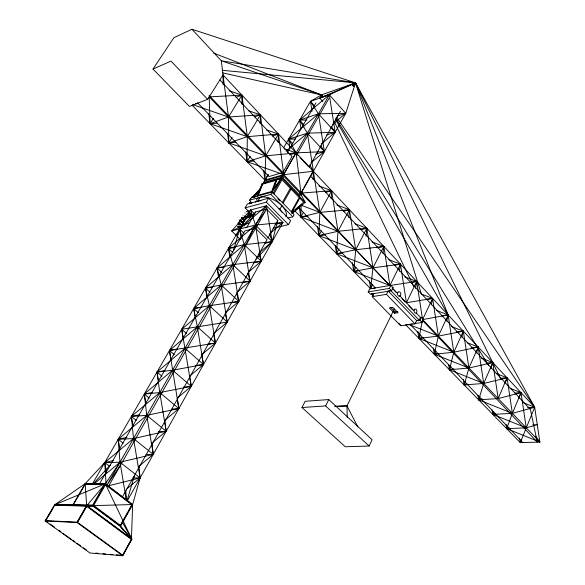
<?xml version="1.0" encoding="UTF-8"?>
<svg xmlns="http://www.w3.org/2000/svg" width="585" height="585" viewBox="0 0 585 585"><rect width="100%" height="100%" fill="white"/><g stroke="black" fill="none" stroke-linecap="round" stroke-linejoin="round"><path stroke-width="0.88" d="M241.897 104.167L241.934 95.106L229.24 90.777M301.063 205.459L300.865 217.035L337.976 231.302L366.846 228.289L372.981 267.85L370.59 288.727L375.058 288.054M301.231 195.661L296.127 152.89L288.566 139.215L318.459 113.797L345.757 113.322L355.519 82.858L191.953 29.25L173.877 37.703L152.992 69.067L189.408 106.426L207.675 99.326L223.024 74.939L221.32 60.774L191.953 29.25M260.186 123.888L260.413 114.806L248.384 110.675M313.136 179.434L313.392 171.295L309.867 165.065M138.952 466.347L140.1 477.901L132.641 504.548L131.428 539.56L122.748 555.37M244.267 225.737L244.355 225.817M248.281 215.675L250.563 214.607A3.802 1.916 30.7 0 1 252.047 216.574L248.135 215.551M278.087 142.257L278.475 134.06L266.541 129.936M331.19 198.907L331.629 190.739L318.971 185.95M348.835 217.627L349.442 209.737L336.894 204.962M254.519 195.478L254.526 195.39M366.049 236.216L366.846 228.289L354.971 223.748M382.963 253.51L383.848 246.417L372.075 241.897M399.394 271.286L400.469 264.135L388.798 259.638M237.832 234.322L236.969 233.795L237.715 234.424M246.343 217.313L247.016 217.327M247.309 217.488L250.453 217.298L247.206 217.788M415.504 288.368L416.717 281.458L404.871 276.873M422.385 320.5L418.911 338.408L453.806 352.221L478.23 347.044L483.715 383.446L478.647 399.826L512.372 413.361L534.683 407.24L539.86 442.055L520.277 442.626L405.683 324.807M431.372 304.514L432.608 298.401L421.705 294.16M446.728 321.158L448.147 314.971L355.519 82.858L221.32 60.774L321.377 94.887L322.905 97.117M461.814 337.165L463.349 331.183L451.525 326.547M233.605 250.358L239.609 228.976L255.682 211.931L266.541 209.094L277.795 220.472L272.186 241.678L256.04 259.192M535.56 436.191L539.86 442.055L506.683 428.651L512.372 413.361L507.049 377.778L483.715 383.446L464.183 384.952L468.921 368.002L478.23 347.044L467.342 342.759M476.497 353.113L478.23 347.044L471.144 347.804M127.172 500.219L134.484 475.466M490.947 368.44L492.789 362.576L481.162 357.983M505.294 382.897L507.049 377.778L496.08 373.427M518.851 398.436L521.008 392.659L510.127 388.33M279.623 178.622L276.647 179.5L271.952 192.034L281.773 178.008L305.195 202.373L291.959 213.73M519.604 438.121L520.277 442.626L534.683 407.24L355.519 82.858L222.073 70.295M520.277 442.626L521.308 440.103M507.7 426.216L506.683 428.651L526.259 427.854L537.279 424.666L532.833 424.849M514.8 393.083L521.008 392.659L526.259 427.854L492.811 414.385L493.85 411.935M480.066 396.55L478.647 399.826L498.201 398.56L521.008 392.659L512.372 413.361L492.811 414.385L492.131 409.895M258.314 193.869L261.049 187.653M259.864 190.505L257.429 196.041L262.117 183.668L263.001 183.39M260.91 188.136L261.956 185.767M467.642 384.126L464.183 384.952L465.638 381.661M450.911 366.466L449.412 369.771L483.715 383.446L492.789 362.576L486.588 363.153M435.862 350.941L434.326 354.254L468.921 368.002L492.789 362.576L498.201 398.56L507.049 377.778L500.84 378.276M420.425 335.205L418.911 338.408L438.355 336.09L463.349 331.183L468.921 368.002L449.412 369.771L448.607 364.462M369.15 446.041L372.111 439.752L328.77 399.562L305.136 401.295L301.977 407.526L345.274 446.757L369.15 446.041L325.604 405.924L301.977 407.526M414.122 323.578L422.092 322.525L423.54 319.468L421.456 317.289L420.476 317.421L416.191 312.953M373.91 293.26L372.214 296.639L400.659 325.765L414.977 323.878L416.593 320.485L419.182 320.149L390.714 290.518L389.003 290.796M416.432 320.814L419.021 320.485L420.476 317.421M419.021 320.485L420.008 320.353L421.456 317.289M244.42 247.886L255.448 225.042L266.541 209.094L108.364 486.515M456.278 332.039L463.349 331.183L453.806 352.221L434.326 354.254L438.355 336.09L432.608 298.401L406.407 302.737L416.717 281.458L389.888 285.495L353.757 271.418L352.375 262.577M322.84 101.519L319.805 98.119L321.377 94.887L355.519 82.858L500.672 378.824M347.256 417.617L346.978 405.895L394.305 309.019M394.473 313.209L398.027 312.704L392.871 307.381L389.317 307.907L394.473 313.209L395.102 311.922L397.763 311.542M391.533 290.694L393.054 287.615L390.86 285.326L369.713 288.873L368.184 291.908L370.371 294.145L391.533 290.694L389.339 288.412L368.184 291.908M313.392 171.295L283.696 174.644L247.045 161.701L247.316 136.663L241.934 95.106L209.211 96.883L389.888 285.495L400.469 264.135L372.981 267.85L353.757 271.418L355.687 249.788L349.442 209.737L319.849 212.377L300.865 217.035L299.447 208.07M389.339 288.412L390.86 285.326M372.214 296.639L386.458 294.35L388.147 290.935L416.593 320.485M325.604 405.924L328.77 399.562M371.248 293.999L373.076 293.399M295.132 211.141L370.59 288.727L372.63 284.683M355.848 267.36L353.757 271.418L359.066 270.694M339.007 248.998L336.529 253.707L372.981 267.85L383.848 246.417L355.687 249.788L336.529 253.707L335.271 245.656M321.45 230.863L318.905 235.587L355.687 249.788L366.846 228.289L360.755 229.642M164.729 420.505L166.191 431.247L133.512 438.56L104.766 462.545L85.169 483.693L54.61 504.855L45.14 520.964L89.966 553L122.77 555.75L131.844 539.216L105.315 483.766L119.991 462.23L118.207 439.269L146.769 415.343L178.864 408.579L177.321 398.678M303.476 212.296L300.865 217.035L308.017 216.384M120.949 524.884L125.782 516.189M126.667 514.61L127.545 513.03M128.422 511.451L131.062 506.705M73.505 504.577L54.61 504.855L86.69 505.798L131.844 539.216L120.554 526.288L132.641 504.548L105.315 483.766L85.169 483.693L72.752 505.082L54.61 504.855L105.315 483.766L92.781 505.659L86.529 505.776M273.056 228.311L288.464 224.596L290.657 220.655L268.625 198.198L247.375 203.96L245.115 207.85L253.51 216.223M287.783 218.073L292.778 216.845L294.058 214.534L272.142 192.063L250.87 197.935L249.554 200.202L251.85 203.156M303.089 189.211L300.924 193.087L331.629 190.739L337.976 231.302L336.529 253.707L342.876 252.939M303.951 187.661L313.041 171.398L311.805 170.081M299.403 196.348L345.757 113.322L329.318 94.792L310.452 101.395L283.615 147.764M291.337 211.675L299.213 197.555L282.043 179.705L273.963 193.869M127.106 501.148L282.928 222.461L266.453 205.766L250.592 209.964L231.66 230.951L240.596 239.674M122.316 497.118L267.009 239.66L255.579 228.318L244.742 230.973L99.311 484.139M267.871 238.124L277.795 220.472M309.114 167.025L340.39 111.318M282.336 202.447L290.314 188.304M283.096 203.229L291.067 189.094M279.718 209.503L281.875 205.686M245.115 207.85L266.365 202.161L268.625 198.198M249.554 200.202L270.818 194.374L272.142 192.063M283.345 174.747L295.776 152.992L298.24 155.625M272.859 193.613L329.318 94.792L355.519 82.858L421.405 294.131M259.111 252.852L272.186 241.678L266.453 205.766L106.645 485.601L120.759 464.775M297.085 154.25L328.967 98.368M197.511 102.719L268.976 176.546L282.84 172.502L292.017 156.466L219.887 79.926M257.89 201.108L260.076 197.32M248.04 215.711L250.563 214.607M287.337 152.641L315.951 102.931M45.14 520.964L77.066 522.537L86.69 505.798L105.315 483.766M251.594 214.424L249.247 214.264L253.049 216.377M246.928 227.17L255.682 211.931M354.174 85.198L355.519 82.858L319.805 98.119M237.839 226.761L241.466 226.878L237.839 226.761A3.817 1.887 30.6 0 0 239.85 228.633L240.866 227.572M238.907 224.918L239.002 224.757A3.817 1.894 30.7 0 1 238.329 222.907L238.234 223.075A3.817 1.894 30.7 0 0 238.907 224.918L242.322 224.837L238.329 222.907M268.018 174.718L255.199 196.874L251.455 197.905L259.075 190.176M265.188 179.997L268.288 174.644M244.603 221.006L243.55 218.037A3.817 1.909 30.7 0 0 241.378 218.081L244.603 221.006L243.55 218.037M247.258 217.298L245.663 219.178L244.61 216.201A3.81 1.909 30.7 0 1 247.258 217.298L246.753 218.168L248.194 217.05L247.104 217.554M92.437 483.905L250.592 209.964L255.023 214.395M242.248 224.647L241.839 225.517L240.384 224.45L242.19 224.903M243.411 222.688L242.914 223.521L241.517 221.781L243.411 222.688L240.311 219.916A3.817 1.901 30.7 0 0 239.397 221.071L243.221 222.973M241.269 226.943L240.91 227.558L240.055 227.324M245.663 219.178L244.61 216.201M250.453 217.298A3.81 1.916 30.7 0 0 248.311 215.463L248.223 215.624A3.81 1.916 30.7 0 1 250.358 217.459M249.342 213.934L252.252 214.746M249.342 214.103L248.896 214.79L250.373 214.9M249.802 203.916A3.781 1.938 30.9 0 1 249.817 202.578L251.426 203.258M239.302 221.232A3.817 1.901 30.7 0 1 240.216 220.077L240.311 219.916M47.005 518.522L45.652 520.833L47.831 522.39M47.911 516.979L52.891 508.504M250.226 156.334L247.045 161.701L254.168 160.985M232.033 137.534L228.772 142.915L265.714 155.873L296.127 152.89L324.382 151.61L318.459 113.797L310.452 101.395L321.377 94.887L322.92 97.147M213.423 118.294L210.073 123.691L247.316 136.663L278.475 134.06L283.696 174.644L264.917 180.078L192.172 105.285M246.994 217.459L248.311 215.463M250.409 214.746L250.702 214.995L249.247 214.183M92.876 484.285L110.331 464.965M244.976 212.977L245.027 212.918M266.453 205.766L239.609 228.976L241.188 238.775M291.893 213.291L293.962 211.514M296.039 209.73L298.109 207.953M299.491 206.768L302.255 204.399M269.934 233.59L282.928 222.461L255.448 225.042L231.66 230.951L249.766 222.454M248.091 272.449L261.246 261.239L255.448 225.042L250.592 209.964M183.295 339.007L181.701 329.289L209.386 305.706L238.775 301.429L232.837 264.639L228.442 248.325L255.448 225.042L272.186 241.678L265.107 243.294M286.204 151.12L307.403 133.161L335.168 132.29L329.318 94.792L299.608 120.13L300.997 128.978M236.874 292.398L250.109 281.151L244.245 244.662L239.609 228.976L244.091 233.378M225.788 312.419L238.775 301.429L236.735 293.692M332.704 124.334L345.757 113.322L336.997 116.196M213.481 333.684L227.229 322.072L221.218 284.983L217.072 268.025L244.245 244.662L272.186 241.678L269.583 234.015M202.33 354.159L215.477 343.102L209.386 305.706L205.489 288.076L232.837 264.639L261.246 261.239L258.884 253.7M321.348 143.917L335.168 132.29L331.234 126.294M189.569 376.199L203.5 364.521L197.328 326.81L193.701 308.5L221.218 284.983L250.109 281.151L247.857 273.319M311.169 162.688L324.382 151.61L320.755 145.672M177.284 398.049L191.295 386.341L181.701 329.289L227.229 322.072L225.188 313.575M165.102 420.037L178.864 408.579L169.474 350.466L197.328 326.81L215.477 343.102L169.474 350.466L171.091 360.265M93.819 483.992L119.991 462.23L153.27 454.348L151.91 442.757M153.036 442.158L166.191 431.247L159.778 392.572L157.014 372.045L185.05 348.316L203.5 364.521L172.531 370.232L157.014 372.045L158.652 381.925M138.645 466.435L153.27 454.348L146.769 415.343L144.327 394.027L172.531 370.232L191.295 386.341L159.778 392.572L144.327 394.027L145.943 403.76M126.784 488.87L140.1 477.901L133.512 438.56L131.391 416.432L159.778 392.572L178.864 408.579L171.931 409.105M258.526 191.997L251.894 197.152L255.638 196.114L253.217 197.423M256.844 192.94L256.917 192.896M246.248 211.836L247.199 211.361M245.503 227.894L245.4 227.799M152.992 69.067L170.959 61.089L207.675 99.326M236.062 97.337L241.934 95.106L228.486 117.007L228.772 142.915L235.857 142.301M254.497 116.898L260.413 114.806L265.714 155.873L264.917 180.078L263.63 170.118M320.302 97.629L331.658 93.651M272.522 136.027L278.475 134.06L265.714 155.873L247.045 161.701L245.773 151.851M326.554 134.996L335.168 132.29L318.459 113.797L299.608 120.13L307.403 133.161L324.382 151.61L315.776 154.191M262.058 183.99L262.76 183.77M289.714 154.849L295.776 152.992M265.085 182.798L262.117 183.668L281.773 178.008L276.647 179.5M509.228 427.92L506.683 428.651L506.018 424.205M492.811 414.385L495.385 413.69M325.589 192.326L331.629 190.739L319.849 212.377L318.905 235.587L325.202 234.914M482.157 398.926L478.647 399.826L477.974 395.394M107.94 485.945L140.1 477.901L119.991 462.23L104.766 462.545L106.097 484.614M274.957 224.406L282.928 222.461M343.373 211.2L349.442 209.737L337.976 231.302L318.905 235.587L317.509 226.724M106.419 472.3L104.766 462.545L113.468 460.505M453.836 368.769L449.412 369.771L453.806 352.221L448.147 314.971L335.512 119.428M126.982 437.317L118.207 439.269L119.874 449.163M253.298 262.921L261.246 261.239L244.245 244.662L228.442 248.325L229.89 257.305M139.362 414.765L131.391 416.432L133.036 426.246M438.691 353.34L434.326 354.254L433.368 348.002M242.987 215.697L242.994 215.785M376.857 247.835L383.848 246.417L389.888 285.495M423.372 337.538L418.911 338.408L417.829 331.344M152.378 392.447L144.327 394.027L149.233 398.107M242.175 282.701L250.109 281.151L232.837 264.639L217.072 268.025L218.505 276.859M394.334 265.268L400.469 264.135L406.407 302.737M164.933 370.59L157.014 372.045L161.848 376.148M230.856 302.825L238.775 301.429L221.218 284.983L205.489 288.076L207.09 297.867M177.482 349.099L169.474 350.466L174.22 354.598M410.56 282.489L416.717 281.458L422.421 318.715M393.054 287.615L392.074 287.776L397.061 292.983M426.436 299.33L432.608 298.401L422.56 319.6L539.86 442.055M201.679 307.33L193.701 308.5L195.317 318.372M207.602 344.199L215.477 343.102L213.357 333.399M441.967 315.805L448.147 314.971L438.355 336.09L409.025 324.529M423.54 319.468L422.56 319.6L448.147 314.971L436.505 310.423M212.677 287.118L205.489 288.076L210.015 292.266M406.144 324.638L407.913 324.404M410.575 324.053L412.345 323.812M224.135 267.169L217.072 268.025L221.693 272.391M195.646 365.457L203.5 364.521L201.613 354.905M235.616 247.55L228.442 248.325L232.991 252.713M183.471 387.109L191.295 386.341L189.62 376.798M248.025 211.185L248.172 210.79L248.135 211.17M217.327 123.164L210.073 123.691L208.786 113.819M195.456 103.757L198.169 103.596M527.582 407.643L534.683 407.24L336.828 117.519M158.425 431.657L166.191 431.247L146.769 415.343L131.391 416.432L136.21 420.337M335.417 406.451L346.978 405.895L357.837 426.97M295.703 138.967L288.566 139.215L289.977 148.137M334.532 406.282L346.978 405.895M145.994 454.552L153.27 454.348L133.512 438.56L118.207 439.269L123.106 443.145M132.641 504.548L86.69 505.798L85.169 483.693M306.862 119.976L299.608 120.13L303.915 124.824M132.861 477.923L140.1 477.901M85.893 484.007L105.424 484.087L129.051 502.054M72.357 505.082L92.781 505.659L120.554 526.288M95.764 553.117L98.463 553.344M102.96 553.724L105.658 553.944M110.155 554.324L112.854 554.543M116.452 554.843L120.049 555.15M249.795 216.084L252.047 216.574M222.592 72.869L321.377 94.887L322.335 96.437L321.377 94.887L213.715 53.147M192.648 104.613L228.486 117.007L260.413 114.806L247.316 136.663L228.772 142.915L227.499 133.161M284.288 148.766L296.127 152.89M301.121 205.211L319.849 212.377L307.403 133.161L288.566 139.215L292.785 143.734M523.063 402.604L534.683 407.24L223.024 74.939L223.185 84.905M239.397 221.071L243.316 222.812L240.216 220.077M238.234 223.075L242.227 225.006M249.817 202.578L251.331 203.419M50.017 523.955L54.383 527.078M58.756 530.2L60.935 531.765M72.708 540.182L74.858 541.717M77.001 543.246L80.576 545.805M83.436 547.845L86.295 549.893M62.792 533.286L71.443 539.472M77.066 522.537L122.77 555.75M130.484 503.137L131.91 504.226M104.766 462.545L109.753 466.399M181.701 329.289L186.374 333.435M241.378 218.081L244.471 220.852M198.3 312.668L193.701 308.5L209.386 305.706L227.229 322.072M266.365 202.161L288.464 224.596M270.818 194.374L292.778 216.845M371.416 293.67L373.303 295.608M277.875 198.754L279.754 200.684M398.729 323.191L400.827 325.34M390.524 307.213L395.102 311.922M386.458 294.35L414.977 323.878M209.079 95.443L282.84 172.502M399.548 295.579L413.749 310.401M420.008 320.353L422.092 322.525M298.401 207.134L375.299 287.813M409.975 324.185L522.807 442.553M310.562 176.143L530.398 409.412L537.264 442.128L422.575 320.456M301.619 192.136L389.99 285.882M393.12 289.209L396.257 292.529M401.895 298.518L405.032 301.838M408.791 305.831L412.549 309.816M300.09 157.592L308.105 166.14M314.693 106.097L310.452 101.395L312.002 111.282M120.62 526.844L124.612 531.414M126.323 533.374L127.464 534.683M335.761 118.163L488.767 365.669M122.236 522.003L131.844 539.216M300.69 194.044L305.195 202.373M322.167 96.525L321.377 94.887L321.765 96.642M334.445 122.002L413.668 286.372M119.991 462.23L126.375 500.16M369.347 280.69L370.59 288.727M463.371 379.577L464.183 384.952M223.024 74.939L228.486 117.007L210.073 123.691L209.211 96.883M125.724 490.384L126.521 500.146M256.267 200.267A16.958 8.782 30.4 0 1 274.899 200.436A16.958 8.782 30.4 0 1 285.897 216.713M255.528 202.234A16.987 8.746 30.4 0 1 261.027 200.75M278.511 208.348A16.987 8.746 30.4 0 1 282.197 212.501M354.283 84.664A0.958 0.819 -84 0 1 353.632 86.112A0.958 0.819 -84 0 1 352.799 84.862A0.958 0.819 -84 0 1 354.152 84.474M244.523 216.362A3.81 1.909 30.7 0 1 247.162 217.459M241.283 218.242A3.817 1.909 30.7 0 1 243.455 218.205M239.945 228.472A3.817 1.887 30.6 0 1 238.57 227.389M238.219 226.995A3.817 1.887 30.6 0 1 237.934 226.6M249.897 203.755A3.781 1.938 30.9 0 1 249.912 202.417M250.475 214.768A3.802 1.916 30.7 0 1 251.952 216.735M253.239 215.668A3.802 1.923 30.7 0 1 252.961 216.545M245.817 218.073L245.451 219.843L245.817 218.073M275.864 180.348L271.689 191.478L258.204 195.214L262.373 184.209L275.864 180.348M276.917 179.734L273.166 189.737L281.012 178.542L276.917 179.734M131.362 539.355L122.674 555.18L77.586 522.398L86.785 506.383L131.362 539.355M131.83 504.767L120.393 525.323L93.637 505.44L105.475 484.731L131.83 504.767M300.025 193.087L299.14 194.673L283.06 177.928L283.966 176.341L300.025 193.087M299.769 198.139L291.9 212.253L303.659 202.176L299.769 198.139M282.423 175.749L281.509 177.343L264.252 182.301L265.159 180.736L282.423 175.749M104.605 484.351L92.759 505.052L73.447 504.504L85.191 484.27L104.605 484.351M86.258 506.149L77.059 522.164L45.55 520.628L54.61 505.213L86.258 506.149M244.493 221.013L244.135 221.627L243.433 219.616L244.493 221.013M248.12 215.814L247.769 216.428L249.663 215.785L248.12 215.814M93.117 506.113L87.575 506.244L130.755 538.2L120.481 526.434L93.117 506.113M354.327 85.841A0.958 0.819 -84 0 0 353.976 84.255A0.958 0.819 -84 0 0 352.96 85.454A0.958 0.819 -84 0 0 354.327 85.841M397.778 292.632A2.303 1.609 81.4 0 0 399.146 296.281A2.303 1.609 81.4 0 0 400.586 293.114A2.303 1.609 81.4 0 0 397.778 292.632M414.297 309.86A2.033 1.404 82.3 0 0 415.482 313.085A2.033 1.404 82.3 0 0 416.754 310.284A2.033 1.404 82.3 0 0 414.297 309.86"/></g></svg>
